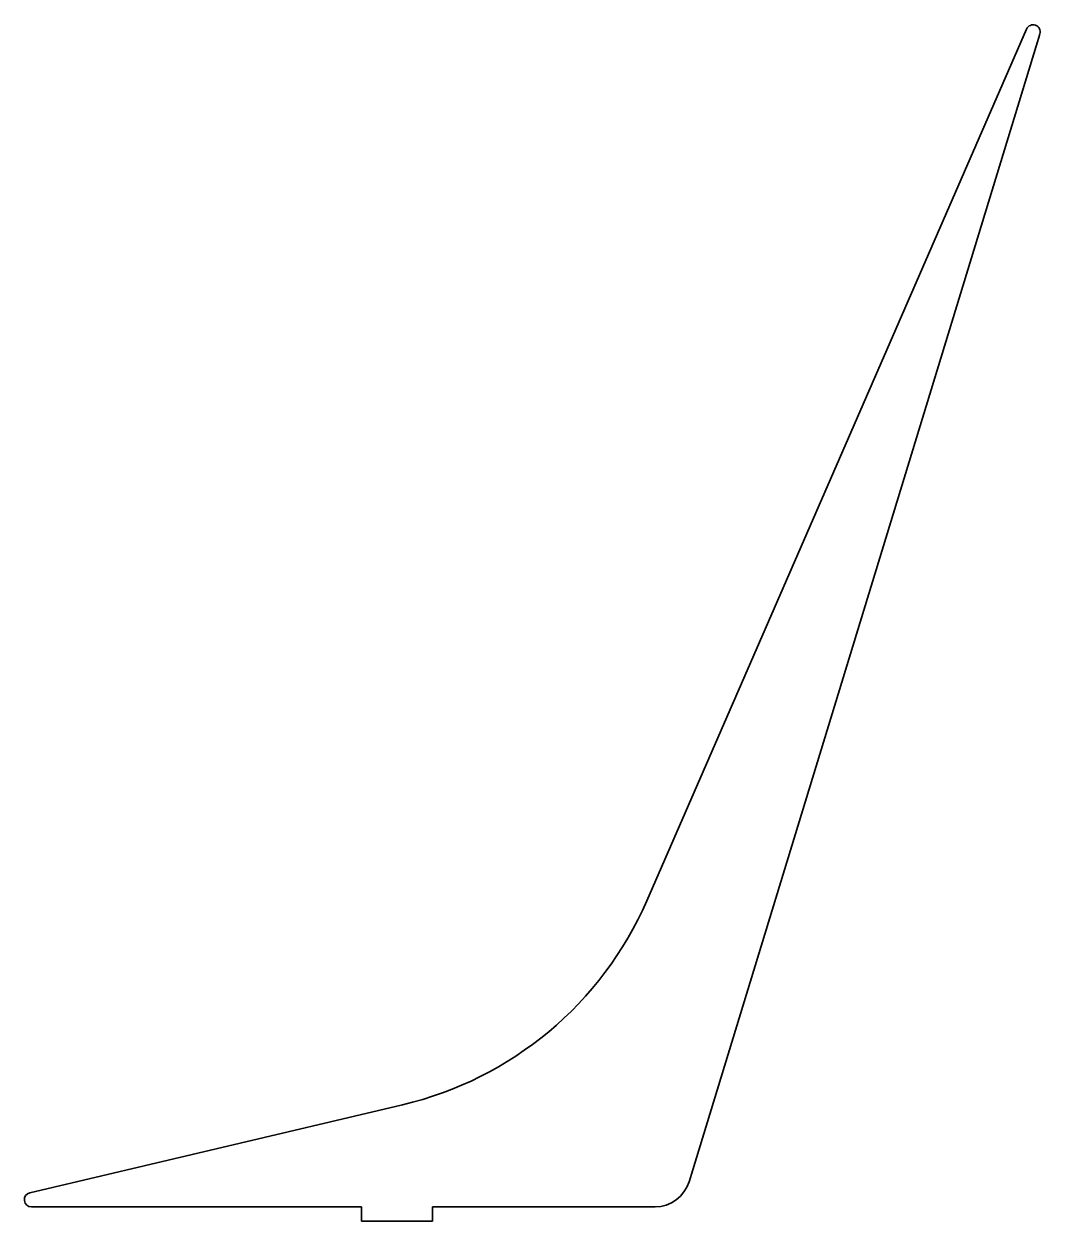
# Model space of a CAD drawing. Header units: inches. Extents: x 0 to 286, y 0 to 337.
import ezdxf

# ---------------------------------------------------------------- set-up
doc = ezdxf.new("R2010")
doc.units = ezdxf.units.IN
doc.header["$MEASUREMENT"] = 0
doc.layers.add('SIMUMAK Visible (ISO)', color=7, linetype='Continuous', lineweight=35)

# ---------------------------------------------------------------- blocks, each defined once
blk = doc.blocks.new('GLD-03-CARSFT02_Sheet_2_GLD-03-CARSFT02 (desplegada)')
at = {"layer": 'SIMUMAK Visible (ISO)'}
for p, q in [((32.18, -78.2), (139.06, 167.07)), ((142.81, 165.68), (44.09, -157.19)), ((-141.35, -160.32), (-36.52, -135.57)), ((-48.07, -164.27), (-140.89, -164.27)), ((-48.07, -164.27), (-48.07, -168.27)), ((-28.07, -168.27), (-28.07, -164.27)), ((34.53, -164.27), (-28.07, -164.27)), ((-48.07, -168.27), (-28.07, -168.27))]:
    blk.add_line(p, q, dxfattribs=at)
at = {"layer": 'SIMUMAK Visible (ISO)', "extrusion": (0, 0, -1)}
for centre, radius, start, end in [((-140.89, 166.27), 2, 23.5462, 197), ((-34.53, -154.27), 10, 197, 270), ((140.89, -162.27), 2, 270, 76.7174)]:
    blk.add_arc(centre, radius, start, end, dxfattribs=at)
at = {"layer": 'SIMUMAK Visible (ISO)'}
blk.add_arc((-59.49, -38.25), 100, 283.2826, 336.4538, dxfattribs=at)

msp = doc.modelspace()

# ---------------------------------------------------------------- block references
msp.add_blockref('GLD-03-CARSFT02_Sheet_2_GLD-03-CARSFT02 (desplegada)', (142.88, 168.27))

doc.saveas('drawing.dxf')
